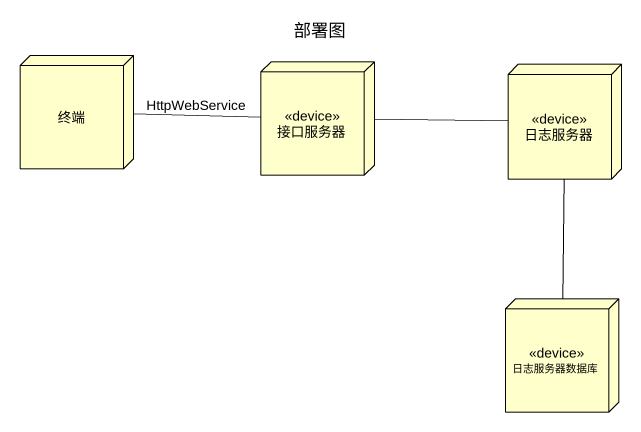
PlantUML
@startuml
title 部署图
node 终端
node 接口服务器 <<device>>
node 日志服务器 <<device>>
node 日志服务器数据库 <<device>>
终端 -right- 接口服务器 : HttpWebService
接口服务器 -right- 日志服务器
日志服务器 -- 日志服务器数据库
@enduml
